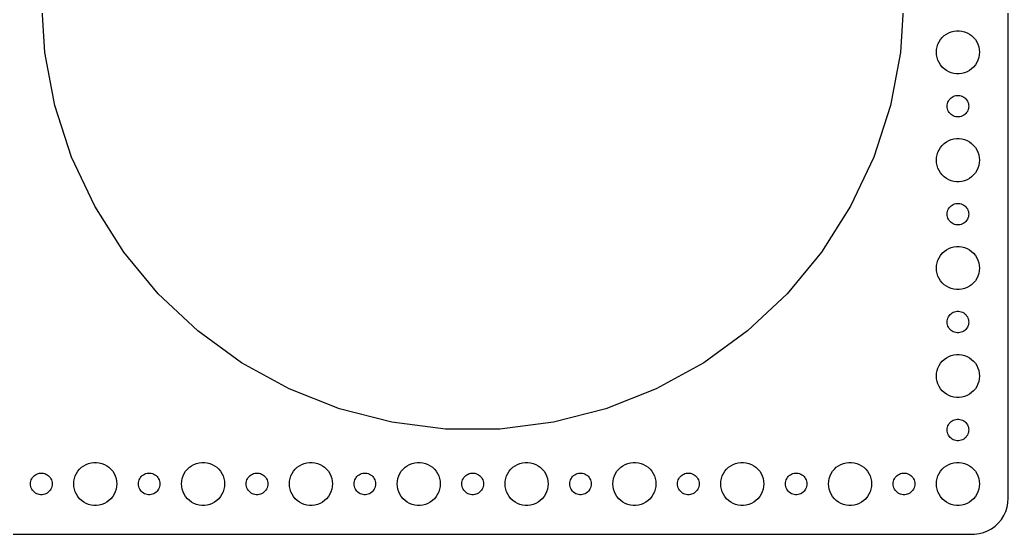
# Model space of a CAD drawing. Header units: metres. Extents: x -262 to 262, y -74 to 74.
# Drawn here: x 124.5 to 262, y -74.5 to -3 of the extents above; entities that cross this region are included whole.
import ezdxf

# ---------------------------------------------------------------- set-up
doc = ezdxf.new("R2010")
doc.units = ezdxf.units.M

msp = doc.modelspace()

# ---------------------------------------------------------------- linework, layer by layer
for p, q in [((262, -69.5), (262, 69.5)), ((127.973, -7.51999), (127.5, 0)), ((247.5, 0), (247.027, -7.51999)), ((252.573, -5.73663), (252.813, -5.44635)), ((252.813, -5.44635), (253.088, -5.18845)), ((253.088, -5.18845), (253.393, -4.96701)), ((253.393, -4.96701), (253.723, -4.78551)), ((253.723, -4.78551), (254.073, -4.64682)), ((254.073, -4.64682), (254.438, -4.55313)), ((254.438, -4.55313), (254.812, -4.50591)), ((254.812, -4.50591), (255.188, -4.50591)), ((255.188, -4.50591), (255.562, -4.55313)), ((255.562, -4.55313), (255.927, -4.64682)), ((255.927, -4.64682), (256.277, -4.78551)), ((256.277, -4.78551), (256.607, -4.96701)), ((256.607, -4.96701), (256.912, -5.18845)), ((256.912, -5.18845), (257.187, -5.44635)), ((257.187, -5.44635), (257.427, -5.73663)), ((252.024, -7.12399), (252.094, -6.75392)), ((252.094, -6.75392), (252.211, -6.39561)), ((252.211, -6.39561), (252.371, -6.05473)), ((252.371, -6.05473), (252.573, -5.73663)), ((257.427, -5.73663), (257.629, -6.05473)), ((257.629, -6.05473), (257.789, -6.39561)), ((257.789, -6.39561), (257.906, -6.75392)), ((257.906, -6.75392), (257.976, -7.12399)), ((129.385, -14.9214), (127.973, -7.51999)), ((247.027, -7.51999), (245.615, -14.9214)), ((252, -7.5), (252.024, -7.12399)), ((252.024, -7.87599), (252, -7.5)), ((252.094, -8.24606), (252.024, -7.87599)), ((252.211, -8.60437), (252.094, -8.24606)), ((257.906, -8.24606), (257.789, -8.60437)), ((257.976, -7.87599), (257.906, -8.24606)), ((257.976, -7.12399), (258, -7.5)), ((258, -7.5), (257.976, -7.87599)), ((252.371, -8.94525), (252.211, -8.60437)), ((252.573, -9.26335), (252.371, -8.94525)), ((252.813, -9.55363), (252.573, -9.26335)), ((253.088, -9.81154), (252.813, -9.55363)), ((257.187, -9.55363), (256.912, -9.81154)), ((257.427, -9.26335), (257.187, -9.55363)), ((257.629, -8.94525), (257.427, -9.26335)), ((257.789, -8.60437), (257.629, -8.94525)), ((253.393, -10.033), (253.088, -9.81154)), ((253.723, -10.2145), (253.393, -10.033)), ((254.073, -10.3532), (253.723, -10.2145)), ((254.438, -10.4469), (254.073, -10.3532)), ((254.812, -10.4941), (254.438, -10.4469)), ((255.188, -10.4941), (254.812, -10.4941)), ((255.562, -10.4469), (255.188, -10.4941)), ((255.927, -10.3532), (255.562, -10.4469)), ((256.277, -10.2145), (255.927, -10.3532)), ((256.607, -10.033), (256.277, -10.2145)), ((256.912, -9.81154), (256.607, -10.033)), ((254.044, -13.8442), (254.196, -13.7335)), ((254.196, -13.7335), (254.361, -13.6427)), ((254.361, -13.6427), (254.536, -13.5734)), ((254.536, -13.5734), (254.719, -13.5266)), ((254.719, -13.5266), (254.906, -13.5029)), ((254.906, -13.5029), (255.094, -13.5029)), ((255.094, -13.5029), (255.281, -13.5266)), ((255.281, -13.5266), (255.464, -13.5734)), ((255.464, -13.5734), (255.639, -13.6427)), ((255.639, -13.6427), (255.804, -13.7335)), ((255.804, -13.7335), (255.956, -13.8442)), ((131.713, -22.0875), (129.385, -14.9214)), ((245.615, -14.9214), (243.287, -22.0875)), ((253.5, -15), (253.512, -14.812)), ((253.512, -15.188), (253.5, -15)), ((253.512, -14.812), (253.547, -14.627)), ((253.547, -14.627), (253.605, -14.4478)), ((253.605, -14.4478), (253.686, -14.2774)), ((253.686, -14.2774), (253.786, -14.1183)), ((253.786, -14.1183), (253.907, -13.9732)), ((253.907, -13.9732), (254.044, -13.8442)), ((255.956, -13.8442), (256.093, -13.9732)), ((256.093, -13.9732), (256.214, -14.1183)), ((256.214, -14.1183), (256.314, -14.2774)), ((256.314, -14.2774), (256.395, -14.4478)), ((256.395, -14.4478), (256.453, -14.627)), ((256.453, -14.627), (256.488, -14.812)), ((256.488, -14.812), (256.5, -15)), ((256.5, -15), (256.488, -15.188)), ((253.547, -15.373), (253.512, -15.188)), ((253.605, -15.5522), (253.547, -15.373)), ((253.686, -15.7226), (253.605, -15.5522)), ((253.786, -15.8817), (253.686, -15.7226)), ((253.907, -16.0268), (253.786, -15.8817)), ((254.044, -16.1558), (253.907, -16.0268)), ((254.196, -16.2665), (254.044, -16.1558)), ((254.361, -16.3572), (254.196, -16.2665)), ((254.536, -16.4266), (254.361, -16.3572)), ((254.719, -16.4734), (254.536, -16.4266)), ((254.906, -16.497), (254.719, -16.4734)), ((255.094, -16.497), (254.906, -16.497)), ((255.281, -16.4734), (255.094, -16.497)), ((255.464, -16.4266), (255.281, -16.4734)), ((255.639, -16.3572), (255.464, -16.4266)), ((255.804, -16.2665), (255.639, -16.3572)), ((255.956, -16.1558), (255.804, -16.2665)), ((256.093, -16.0268), (255.956, -16.1558)), ((256.214, -15.8817), (256.093, -16.0268)), ((256.314, -15.7226), (256.214, -15.8817)), ((256.395, -15.5522), (256.314, -15.7226)), ((256.453, -15.373), (256.395, -15.5522)), ((256.488, -15.188), (256.453, -15.373)), ((252.573, -20.7366), (252.813, -20.4464)), ((252.813, -20.4464), (253.088, -20.1884)), ((253.088, -20.1884), (253.393, -19.967)), ((253.393, -19.967), (253.723, -19.7855)), ((253.723, -19.7855), (254.073, -19.6468)), ((254.073, -19.6468), (254.438, -19.5531)), ((254.438, -19.5531), (254.812, -19.5059)), ((254.812, -19.5059), (255.188, -19.5059)), ((255.188, -19.5059), (255.562, -19.5531)), ((255.562, -19.5531), (255.927, -19.6468)), ((255.927, -19.6468), (256.277, -19.7855)), ((256.277, -19.7855), (256.607, -19.967)), ((256.607, -19.967), (256.912, -20.1884)), ((256.912, -20.1884), (257.187, -20.4464)), ((257.187, -20.4464), (257.427, -20.7366)), ((252.024, -22.124), (252.094, -21.7539)), ((252.094, -21.7539), (252.211, -21.3956)), ((252.211, -21.3956), (252.371, -21.0547)), ((252.371, -21.0547), (252.573, -20.7366)), ((257.427, -20.7366), (257.629, -21.0547)), ((257.629, -21.0547), (257.789, -21.3956)), ((257.789, -21.3956), (257.906, -21.7539)), ((257.906, -21.7539), (257.976, -22.124)), ((134.922, -28.9052), (131.713, -22.0875)), ((243.287, -22.0875), (240.078, -28.9052)), ((252, -22.5), (252.024, -22.124)), ((252.024, -22.876), (252, -22.5)), ((252.094, -23.2461), (252.024, -22.876)), ((252.211, -23.6044), (252.094, -23.2461)), ((257.906, -23.2461), (257.789, -23.6044)), ((257.976, -22.876), (257.906, -23.2461)), ((257.976, -22.124), (258, -22.5)), ((258, -22.5), (257.976, -22.876)), ((252.371, -23.9453), (252.211, -23.6044)), ((252.573, -24.2634), (252.371, -23.9453)), ((252.813, -24.5536), (252.573, -24.2634)), ((253.088, -24.8115), (252.813, -24.5536)), ((257.187, -24.5536), (256.912, -24.8115)), ((257.427, -24.2634), (257.187, -24.5536)), ((257.629, -23.9453), (257.427, -24.2634)), ((257.789, -23.6044), (257.629, -23.9453)), ((253.393, -25.033), (253.088, -24.8115)), ((253.723, -25.2145), (253.393, -25.033)), ((254.073, -25.3532), (253.723, -25.2145)), ((254.438, -25.4469), (254.073, -25.3532)), ((254.812, -25.4941), (254.438, -25.4469)), ((255.188, -25.4941), (254.812, -25.4941)), ((255.562, -25.4469), (255.188, -25.4941)), ((255.927, -25.3532), (255.562, -25.4469)), ((256.277, -25.2145), (255.927, -25.3532)), ((256.607, -25.033), (256.277, -25.2145)), ((256.912, -24.8115), (256.607, -25.033)), ((253.907, -28.9732), (254.044, -28.8442)), ((254.044, -28.8442), (254.196, -28.7335)), ((254.196, -28.7335), (254.361, -28.6427)), ((254.361, -28.6427), (254.536, -28.5734)), ((254.536, -28.5734), (254.719, -28.5266)), ((254.719, -28.5266), (254.906, -28.503)), ((254.906, -28.503), (255.094, -28.503)), ((255.094, -28.503), (255.281, -28.5266)), ((255.281, -28.5266), (255.464, -28.5734)), ((255.464, -28.5734), (255.639, -28.6427)), ((255.639, -28.6427), (255.804, -28.7335)), ((255.804, -28.7335), (255.956, -28.8442)), ((255.956, -28.8442), (256.093, -28.9732)), ((138.959, -35.2671), (134.922, -28.9052)), ((240.078, -28.9052), (236.041, -35.2671)), ((253.5, -30), (253.512, -29.812)), ((253.512, -30.188), (253.5, -30)), ((253.512, -29.812), (253.547, -29.627)), ((253.547, -30.373), (253.512, -30.188)), ((253.547, -29.627), (253.605, -29.4478)), ((253.605, -29.4478), (253.686, -29.2774)), ((253.686, -29.2774), (253.786, -29.1183)), ((253.786, -29.1183), (253.907, -28.9732)), ((256.093, -28.9732), (256.214, -29.1183)), ((256.214, -29.1183), (256.314, -29.2774)), ((256.314, -29.2774), (256.395, -29.4478)), ((256.395, -29.4478), (256.453, -29.627)), ((256.453, -29.627), (256.488, -29.812)), ((256.488, -30.188), (256.453, -30.373)), ((256.488, -29.812), (256.5, -30)), ((256.5, -30), (256.488, -30.188)), ((253.605, -30.5522), (253.547, -30.373)), ((253.686, -30.7226), (253.605, -30.5522)), ((253.786, -30.8817), (253.686, -30.7226)), ((253.907, -31.0268), (253.786, -30.8817)), ((254.044, -31.1558), (253.907, -31.0268)), ((254.196, -31.2665), (254.044, -31.1558)), ((254.361, -31.3572), (254.196, -31.2665)), ((254.536, -31.4266), (254.361, -31.3572)), ((254.719, -31.4734), (254.536, -31.4266)), ((254.906, -31.497), (254.719, -31.4734)), ((255.094, -31.497), (254.906, -31.497)), ((255.281, -31.4734), (255.094, -31.497)), ((255.464, -31.4266), (255.281, -31.4734)), ((255.639, -31.3572), (255.464, -31.4266)), ((255.804, -31.2665), (255.639, -31.3572)), ((255.956, -31.1558), (255.804, -31.2665)), ((256.093, -31.0268), (255.956, -31.1558)), ((256.214, -30.8817), (256.093, -31.0268)), ((256.314, -30.7226), (256.214, -30.8817)), ((256.395, -30.5522), (256.314, -30.7226)), ((256.453, -30.373), (256.395, -30.5522)), ((143.762, -41.0728), (138.959, -35.2671)), ((236.041, -35.2671), (231.238, -41.0728)), ((252.371, -36.0547), (252.573, -35.7366)), ((252.573, -35.7366), (252.813, -35.4464)), ((252.813, -35.4464), (253.088, -35.1885)), ((253.088, -35.1885), (253.393, -34.967)), ((253.393, -34.967), (253.723, -34.7855)), ((253.723, -34.7855), (254.073, -34.6468)), ((254.073, -34.6468), (254.438, -34.5531)), ((254.438, -34.5531), (254.812, -34.5059)), ((254.812, -34.5059), (255.188, -34.5059)), ((255.188, -34.5059), (255.562, -34.5531)), ((255.562, -34.5531), (255.927, -34.6468)), ((255.927, -34.6468), (256.277, -34.7855)), ((256.277, -34.7855), (256.607, -34.967)), ((256.607, -34.967), (256.912, -35.1885)), ((256.912, -35.1885), (257.187, -35.4464)), ((257.187, -35.4464), (257.427, -35.7366)), ((257.427, -35.7366), (257.629, -36.0547)), ((252, -37.5), (252.024, -37.124)), ((252.024, -37.124), (252.094, -36.7539)), ((252.094, -36.7539), (252.211, -36.3956)), ((252.211, -36.3956), (252.371, -36.0547)), ((257.629, -36.0547), (257.789, -36.3956)), ((257.789, -36.3956), (257.906, -36.7539)), ((257.906, -36.7539), (257.976, -37.124)), ((257.976, -37.124), (258, -37.5)), ((252.024, -37.876), (252, -37.5)), ((252.094, -38.2461), (252.024, -37.876)), ((252.211, -38.6044), (252.094, -38.2461)), ((257.906, -38.2461), (257.789, -38.6044)), ((257.976, -37.876), (257.906, -38.2461)), ((258, -37.5), (257.976, -37.876)), ((252.371, -38.9453), (252.211, -38.6044)), ((252.573, -39.2634), (252.371, -38.9453)), ((252.813, -39.5536), (252.573, -39.2634)), ((253.088, -39.8115), (252.813, -39.5536)), ((253.393, -40.033), (253.088, -39.8115)), ((256.912, -39.8115), (256.607, -40.033)), ((257.187, -39.5536), (256.912, -39.8115)), ((257.427, -39.2634), (257.187, -39.5536)), ((257.629, -38.9453), (257.427, -39.2634)), ((257.789, -38.6044), (257.629, -38.9453)), ((149.255, -46.2308), (143.762, -41.0728)), ((231.238, -41.0728), (225.745, -46.2308)), ((253.723, -40.2145), (253.393, -40.033)), ((254.073, -40.3532), (253.723, -40.2145)), ((254.438, -40.4469), (254.073, -40.3532)), ((254.812, -40.4941), (254.438, -40.4469)), ((255.188, -40.4941), (254.812, -40.4941)), ((255.562, -40.4469), (255.188, -40.4941)), ((255.927, -40.3532), (255.562, -40.4469)), ((256.277, -40.2145), (255.927, -40.3532)), ((256.607, -40.033), (256.277, -40.2145)), ((253.786, -44.1183), (253.907, -43.9732)), ((253.907, -43.9732), (254.044, -43.8442)), ((254.044, -43.8442), (254.196, -43.7335)), ((254.196, -43.7335), (254.361, -43.6428)), ((254.361, -43.6428), (254.536, -43.5734)), ((254.536, -43.5734), (254.719, -43.5266)), ((254.719, -43.5266), (254.906, -43.503)), ((254.906, -43.503), (255.094, -43.503)), ((255.094, -43.503), (255.281, -43.5266)), ((255.281, -43.5266), (255.464, -43.5734)), ((255.464, -43.5734), (255.639, -43.6428)), ((255.639, -43.6428), (255.804, -43.7335)), ((255.804, -43.7335), (255.956, -43.8442)), ((255.956, -43.8442), (256.093, -43.9732)), ((256.093, -43.9732), (256.214, -44.1183)), ((253.5, -45), (253.512, -44.812)), ((253.512, -45.188), (253.5, -45)), ((253.512, -44.812), (253.547, -44.627)), ((253.547, -45.373), (253.512, -45.188)), ((253.547, -44.627), (253.605, -44.4478)), ((253.605, -45.5522), (253.547, -45.373)), ((253.605, -44.4478), (253.686, -44.2774)), ((253.686, -44.2774), (253.786, -44.1183)), ((256.214, -44.1183), (256.314, -44.2774)), ((256.314, -44.2774), (256.395, -44.4478)), ((256.395, -44.4478), (256.453, -44.627)), ((256.453, -45.373), (256.395, -45.5522)), ((256.453, -44.627), (256.488, -44.812)), ((256.488, -45.188), (256.453, -45.373)), ((256.488, -44.812), (256.5, -45)), ((256.5, -45), (256.488, -45.188)), ((155.35, -50.6597), (149.255, -46.2308)), ((225.745, -46.2308), (219.65, -50.6597)), ((253.686, -45.7226), (253.605, -45.5522)), ((253.786, -45.8817), (253.686, -45.7226)), ((253.907, -46.0268), (253.786, -45.8817)), ((254.044, -46.1558), (253.907, -46.0268)), ((254.196, -46.2665), (254.044, -46.1558)), ((254.361, -46.3572), (254.196, -46.2665)), ((254.536, -46.4266), (254.361, -46.3572)), ((254.719, -46.4734), (254.536, -46.4266)), ((254.906, -46.497), (254.719, -46.4734)), ((255.094, -46.497), (254.906, -46.497)), ((255.281, -46.4734), (255.094, -46.497)), ((255.464, -46.4266), (255.281, -46.4734)), ((255.639, -46.3572), (255.464, -46.4266)), ((255.804, -46.2665), (255.639, -46.3572)), ((255.956, -46.1558), (255.804, -46.2665)), ((256.093, -46.0268), (255.956, -46.1558)), ((256.214, -45.8817), (256.093, -46.0268)), ((256.314, -45.7226), (256.214, -45.8817)), ((256.395, -45.5522), (256.314, -45.7226)), ((161.953, -54.2896), (155.35, -50.6597)), ((219.65, -50.6597), (213.047, -54.2896)), ((252.371, -51.0547), (252.573, -50.7366)), ((252.573, -50.7366), (252.813, -50.4464)), ((252.813, -50.4464), (253.088, -50.1885)), ((253.088, -50.1885), (253.393, -49.967)), ((253.393, -49.967), (253.723, -49.7855)), ((253.723, -49.7855), (254.073, -49.6468)), ((254.073, -49.6468), (254.438, -49.5531)), ((254.438, -49.5531), (254.812, -49.5059)), ((254.812, -49.5059), (255.188, -49.5059)), ((255.188, -49.5059), (255.562, -49.5531)), ((255.562, -49.5531), (255.927, -49.6468)), ((255.927, -49.6468), (256.277, -49.7855)), ((256.277, -49.7855), (256.607, -49.967)), ((256.607, -49.967), (256.912, -50.1885)), ((256.912, -50.1885), (257.187, -50.4464)), ((257.187, -50.4464), (257.427, -50.7366)), ((257.427, -50.7366), (257.629, -51.0547)), ((252, -52.5), (252.024, -52.124)), ((252.024, -52.124), (252.094, -51.7539)), ((252.094, -51.7539), (252.211, -51.3956)), ((252.211, -51.3956), (252.371, -51.0547)), ((257.629, -51.0547), (257.789, -51.3956)), ((257.789, -51.3956), (257.906, -51.7539)), ((257.906, -51.7539), (257.976, -52.124)), ((257.976, -52.124), (258, -52.5)), ((252.024, -52.876), (252, -52.5)), ((252.094, -53.2461), (252.024, -52.876)), ((252.211, -53.6044), (252.094, -53.2461)), ((252.371, -53.9453), (252.211, -53.6044)), ((257.789, -53.6044), (257.629, -53.9453)), ((257.906, -53.2461), (257.789, -53.6044)), ((257.976, -52.876), (257.906, -53.2461)), ((258, -52.5), (257.976, -52.876)), ((168.959, -57.0634), (161.953, -54.2896)), ((213.047, -54.2896), (206.041, -57.0634)), ((252.573, -54.2634), (252.371, -53.9453)), ((252.813, -54.5536), (252.573, -54.2634)), ((253.088, -54.8115), (252.813, -54.5536)), ((253.393, -55.033), (253.088, -54.8115)), ((256.912, -54.8115), (256.607, -55.033)), ((257.187, -54.5536), (256.912, -54.8115)), ((257.427, -54.2634), (257.187, -54.5536)), ((257.629, -53.9453), (257.427, -54.2634)), ((253.723, -55.2145), (253.393, -55.033)), ((254.073, -55.3532), (253.723, -55.2145)), ((254.438, -55.4469), (254.073, -55.3532)), ((254.812, -55.4941), (254.438, -55.4469)), ((255.188, -55.4941), (254.812, -55.4941)), ((255.562, -55.4469), (255.188, -55.4941)), ((255.927, -55.3532), (255.562, -55.4469)), ((256.277, -55.2145), (255.927, -55.3532)), ((256.607, -55.033), (256.277, -55.2145)), ((176.257, -58.9372), (168.959, -57.0634)), ((206.041, -57.0634), (198.743, -58.9372)), ((183.733, -59.8816), (176.257, -58.9372)), ((198.743, -58.9372), (191.267, -59.8816)), ((253.686, -59.2774), (253.786, -59.1183)), ((253.786, -59.1183), (253.907, -58.9732)), ((253.907, -58.9732), (254.044, -58.8442)), ((254.044, -58.8442), (254.196, -58.7335)), ((254.196, -58.7335), (254.361, -58.6428)), ((254.361, -58.6428), (254.536, -58.5734)), ((254.536, -58.5734), (254.719, -58.5266)), ((254.719, -58.5266), (254.906, -58.503)), ((254.906, -58.503), (255.094, -58.503)), ((255.094, -58.503), (255.281, -58.5266)), ((255.281, -58.5266), (255.464, -58.5734)), ((255.464, -58.5734), (255.639, -58.6428)), ((255.639, -58.6428), (255.804, -58.7335)), ((255.804, -58.7335), (255.956, -58.8442)), ((255.956, -58.8442), (256.093, -58.9732)), ((256.093, -58.9732), (256.214, -59.1183)), ((256.214, -59.1183), (256.314, -59.2774)), ((191.267, -59.8816), (183.733, -59.8816)), ((253.5, -60), (253.512, -59.812)), ((253.512, -60.188), (253.5, -60)), ((253.512, -59.812), (253.547, -59.627)), ((253.547, -60.373), (253.512, -60.188)), ((253.547, -59.627), (253.605, -59.4478)), ((253.605, -60.5522), (253.547, -60.373)), ((253.605, -59.4478), (253.686, -59.2774)), ((256.314, -59.2774), (256.395, -59.4478)), ((256.395, -59.4478), (256.453, -59.627)), ((256.453, -60.373), (256.395, -60.5522)), ((256.453, -59.627), (256.488, -59.812)), ((256.488, -60.188), (256.453, -60.373)), ((256.488, -59.812), (256.5, -60)), ((256.5, -60), (256.488, -60.188)), ((253.686, -60.7226), (253.605, -60.5522)), ((253.786, -60.8817), (253.686, -60.7226)), ((253.907, -61.0268), (253.786, -60.8817)), ((254.044, -61.1558), (253.907, -61.0268)), ((254.196, -61.2665), (254.044, -61.1558)), ((254.361, -61.3572), (254.196, -61.2665)), ((254.536, -61.4266), (254.361, -61.3572)), ((254.719, -61.4734), (254.536, -61.4266)), ((254.906, -61.497), (254.719, -61.4734)), ((255.094, -61.497), (254.906, -61.497)), ((255.281, -61.4734), (255.094, -61.497)), ((255.464, -61.4266), (255.281, -61.4734)), ((255.639, -61.3572), (255.464, -61.4266)), ((255.804, -61.2665), (255.639, -61.3572)), ((255.956, -61.1558), (255.804, -61.2665)), ((256.093, -61.0268), (255.956, -61.1558)), ((256.214, -60.8817), (256.093, -61.0268)), ((256.314, -60.7226), (256.214, -60.8817)), ((256.395, -60.5522), (256.314, -60.7226)), ((134.073, -64.6468), (134.438, -64.5531)), ((134.438, -64.5531), (134.812, -64.5059)), ((134.812, -64.5059), (135.188, -64.5059)), ((135.188, -64.5059), (135.562, -64.5531)), ((135.562, -64.5531), (135.927, -64.6468)), ((149.073, -64.6468), (149.438, -64.5531)), ((149.438, -64.5531), (149.812, -64.5059)), ((149.812, -64.5059), (150.188, -64.5059)), ((150.188, -64.5059), (150.562, -64.5531)), ((150.562, -64.5531), (150.927, -64.6468)), ((164.073, -64.6468), (164.438, -64.5531)), ((164.438, -64.5531), (164.812, -64.5059)), ((164.812, -64.5059), (165.188, -64.5059)), ((165.188, -64.5059), (165.562, -64.5531)), ((165.562, -64.5531), (165.927, -64.6468)), ((179.073, -64.6468), (179.438, -64.5531)), ((179.438, -64.5531), (179.812, -64.5059)), ((179.812, -64.5059), (180.188, -64.5059)), ((180.188, -64.5059), (180.562, -64.5531)), ((180.562, -64.5531), (180.927, -64.6468)), ((194.073, -64.6468), (194.438, -64.5531)), ((194.438, -64.5531), (194.812, -64.5059)), ((194.812, -64.5059), (195.188, -64.5059)), ((195.188, -64.5059), (195.562, -64.5531)), ((195.562, -64.5531), (195.927, -64.6468)), ((209.073, -64.6468), (209.438, -64.5531)), ((209.438, -64.5531), (209.812, -64.5059)), ((209.812, -64.5059), (210.188, -64.5059)), ((210.188, -64.5059), (210.562, -64.5531)), ((210.562, -64.5531), (210.927, -64.6468)), ((224.073, -64.6468), (224.438, -64.5531)), ((224.438, -64.5531), (224.812, -64.5059)), ((224.812, -64.5059), (225.188, -64.5059)), ((225.188, -64.5059), (225.562, -64.5531)), ((225.562, -64.5531), (225.927, -64.6468)), ((239.073, -64.6468), (239.438, -64.5531)), ((239.438, -64.5531), (239.812, -64.5059)), ((239.812, -64.5059), (240.188, -64.5059)), ((240.188, -64.5059), (240.562, -64.5531)), ((240.562, -64.5531), (240.927, -64.6468)), ((254.073, -64.6468), (254.438, -64.5531)), ((254.438, -64.5531), (254.812, -64.5059)), ((254.812, -64.5059), (255.188, -64.5059)), ((255.188, -64.5059), (255.562, -64.5531)), ((255.562, -64.5531), (255.927, -64.6468)), ((132.371, -66.0547), (132.573, -65.7366)), ((132.573, -65.7366), (132.813, -65.4464)), ((132.813, -65.4464), (133.088, -65.1885)), ((133.088, -65.1885), (133.393, -64.967)), ((133.393, -64.967), (133.723, -64.7855)), ((133.723, -64.7855), (134.073, -64.6468)), ((135.927, -64.6468), (136.277, -64.7855)), ((136.277, -64.7855), (136.607, -64.967)), ((136.607, -64.967), (136.912, -65.1885)), ((136.912, -65.1885), (137.187, -65.4464)), ((137.187, -65.4464), (137.427, -65.7366)), ((137.427, -65.7366), (137.629, -66.0547)), ((147.371, -66.0547), (147.573, -65.7366)), ((147.573, -65.7366), (147.813, -65.4464)), ((147.813, -65.4464), (148.088, -65.1885)), ((148.088, -65.1885), (148.393, -64.967)), ((148.393, -64.967), (148.723, -64.7855)), ((148.723, -64.7855), (149.073, -64.6468)), ((150.927, -64.6468), (151.277, -64.7855)), ((151.277, -64.7855), (151.607, -64.967)), ((151.607, -64.967), (151.912, -65.1885)), ((151.912, -65.1885), (152.187, -65.4464)), ((152.187, -65.4464), (152.427, -65.7366)), ((152.427, -65.7366), (152.629, -66.0547)), ((162.371, -66.0547), (162.573, -65.7366)), ((162.573, -65.7366), (162.813, -65.4464)), ((162.813, -65.4464), (163.088, -65.1885)), ((163.088, -65.1885), (163.393, -64.967)), ((163.393, -64.967), (163.723, -64.7855)), ((163.723, -64.7855), (164.073, -64.6468)), ((165.927, -64.6468), (166.277, -64.7855)), ((166.277, -64.7855), (166.607, -64.967)), ((166.607, -64.967), (166.912, -65.1885)), ((166.912, -65.1885), (167.187, -65.4464)), ((167.187, -65.4464), (167.427, -65.7366)), ((167.427, -65.7366), (167.629, -66.0547)), ((177.371, -66.0547), (177.573, -65.7366)), ((177.573, -65.7366), (177.813, -65.4464)), ((177.813, -65.4464), (178.088, -65.1885)), ((178.088, -65.1885), (178.393, -64.967)), ((178.393, -64.967), (178.723, -64.7855)), ((178.723, -64.7855), (179.073, -64.6468)), ((180.927, -64.6468), (181.277, -64.7855)), ((181.277, -64.7855), (181.607, -64.967)), ((181.607, -64.967), (181.912, -65.1885)), ((181.912, -65.1885), (182.187, -65.4464)), ((182.187, -65.4464), (182.427, -65.7366)), ((182.427, -65.7366), (182.629, -66.0547)), ((192.371, -66.0547), (192.573, -65.7366)), ((192.573, -65.7366), (192.813, -65.4464)), ((192.813, -65.4464), (193.088, -65.1885)), ((193.088, -65.1885), (193.393, -64.967)), ((193.393, -64.967), (193.723, -64.7855)), ((193.723, -64.7855), (194.073, -64.6468)), ((195.927, -64.6468), (196.277, -64.7855)), ((196.277, -64.7855), (196.607, -64.967)), ((196.607, -64.967), (196.912, -65.1885)), ((196.912, -65.1885), (197.187, -65.4464)), ((197.187, -65.4464), (197.427, -65.7366)), ((197.427, -65.7366), (197.629, -66.0547)), ((207.371, -66.0547), (207.573, -65.7366)), ((207.573, -65.7366), (207.813, -65.4464)), ((207.813, -65.4464), (208.088, -65.1885)), ((208.088, -65.1885), (208.393, -64.967)), ((208.393, -64.967), (208.723, -64.7855)), ((208.723, -64.7855), (209.073, -64.6468)), ((210.927, -64.6468), (211.277, -64.7855)), ((211.277, -64.7855), (211.607, -64.967)), ((211.607, -64.967), (211.912, -65.1885)), ((211.912, -65.1885), (212.187, -65.4464)), ((212.187, -65.4464), (212.427, -65.7366)), ((212.427, -65.7366), (212.629, -66.0547)), ((222.371, -66.0547), (222.573, -65.7366)), ((222.573, -65.7366), (222.813, -65.4464)), ((222.813, -65.4464), (223.088, -65.1885)), ((223.088, -65.1885), (223.393, -64.967)), ((223.393, -64.967), (223.723, -64.7855)), ((223.723, -64.7855), (224.073, -64.6468)), ((225.927, -64.6468), (226.277, -64.7855)), ((226.277, -64.7855), (226.607, -64.967)), ((226.607, -64.967), (226.912, -65.1885)), ((226.912, -65.1885), (227.187, -65.4464)), ((227.187, -65.4464), (227.427, -65.7366)), ((227.427, -65.7366), (227.629, -66.0547)), ((237.371, -66.0547), (237.573, -65.7366)), ((237.573, -65.7366), (237.813, -65.4464)), ((237.813, -65.4464), (238.088, -65.1885)), ((238.088, -65.1885), (238.393, -64.967)), ((238.393, -64.967), (238.723, -64.7855)), ((238.723, -64.7855), (239.073, -64.6468)), ((240.927, -64.6468), (241.277, -64.7855)), ((241.277, -64.7855), (241.607, -64.967)), ((241.607, -64.967), (241.912, -65.1885)), ((241.912, -65.1885), (242.187, -65.4464)), ((242.187, -65.4464), (242.427, -65.7366)), ((242.427, -65.7366), (242.629, -66.0547)), ((252.371, -66.0547), (252.573, -65.7366)), ((252.573, -65.7366), (252.813, -65.4464)), ((252.813, -65.4464), (253.088, -65.1885)), ((253.088, -65.1885), (253.393, -64.967)), ((253.393, -64.967), (253.723, -64.7855)), ((253.723, -64.7855), (254.073, -64.6468)), ((255.927, -64.6468), (256.277, -64.7855)), ((256.277, -64.7855), (256.607, -64.967)), ((256.607, -64.967), (256.912, -65.1885)), ((256.912, -65.1885), (257.187, -65.4464)), ((257.187, -65.4464), (257.427, -65.7366)), ((257.427, -65.7366), (257.629, -66.0547)), ((126, -67.5), (126.012, -67.312)), ((126.012, -67.312), (126.047, -67.127)), ((126.047, -67.127), (126.105, -66.9478)), ((126.105, -66.9478), (126.186, -66.7774)), ((126.186, -66.7774), (126.286, -66.6183)), ((126.286, -66.6183), (126.407, -66.4732)), ((126.407, -66.4732), (126.544, -66.3442)), ((126.544, -66.3442), (126.696, -66.2335)), ((126.696, -66.2335), (126.861, -66.1428)), ((126.861, -66.1428), (127.036, -66.0734)), ((127.036, -66.0734), (127.219, -66.0266)), ((127.219, -66.0266), (127.406, -66.003)), ((127.406, -66.003), (127.594, -66.003)), ((127.594, -66.003), (127.781, -66.0266)), ((127.781, -66.0266), (127.964, -66.0734)), ((127.964, -66.0734), (128.139, -66.1428)), ((128.139, -66.1428), (128.304, -66.2335)), ((128.304, -66.2335), (128.456, -66.3442)), ((128.456, -66.3442), (128.593, -66.4732)), ((128.593, -66.4732), (128.714, -66.6183)), ((128.714, -66.6183), (128.814, -66.7774)), ((128.814, -66.7774), (128.895, -66.9478)), ((128.895, -66.9478), (128.953, -67.127)), ((128.953, -67.127), (128.988, -67.312)), ((128.988, -67.312), (129, -67.5)), ((132, -67.5), (132.024, -67.124)), ((132.024, -67.124), (132.094, -66.7539)), ((132.094, -66.7539), (132.211, -66.3956)), ((132.211, -66.3956), (132.371, -66.0547)), ((137.629, -66.0547), (137.789, -66.3956)), ((137.789, -66.3956), (137.906, -66.7539)), ((137.906, -66.7539), (137.976, -67.124)), ((137.976, -67.124), (138, -67.5)), ((141, -67.5), (141.012, -67.312)), ((141.012, -67.312), (141.047, -67.127)), ((141.047, -67.127), (141.105, -66.9478)), ((141.105, -66.9478), (141.186, -66.7774)), ((141.186, -66.7774), (141.286, -66.6183)), ((141.286, -66.6183), (141.407, -66.4732)), ((141.407, -66.4732), (141.544, -66.3442)), ((141.544, -66.3442), (141.696, -66.2335)), ((141.696, -66.2335), (141.861, -66.1428)), ((141.861, -66.1428), (142.036, -66.0734)), ((142.036, -66.0734), (142.219, -66.0266)), ((142.219, -66.0266), (142.406, -66.003)), ((142.406, -66.003), (142.594, -66.003)), ((142.594, -66.003), (142.781, -66.0266)), ((142.781, -66.0266), (142.964, -66.0734)), ((142.964, -66.0734), (143.139, -66.1428)), ((143.139, -66.1428), (143.304, -66.2335)), ((143.304, -66.2335), (143.456, -66.3442)), ((143.456, -66.3442), (143.593, -66.4732)), ((143.593, -66.4732), (143.714, -66.6183)), ((143.714, -66.6183), (143.814, -66.7774)), ((143.814, -66.7774), (143.895, -66.9478)), ((143.895, -66.9478), (143.953, -67.127)), ((143.953, -67.127), (143.988, -67.312)), ((143.988, -67.312), (144, -67.5)), ((147, -67.5), (147.024, -67.124)), ((147.024, -67.124), (147.094, -66.7539)), ((147.094, -66.7539), (147.211, -66.3956)), ((147.211, -66.3956), (147.371, -66.0547)), ((152.629, -66.0547), (152.789, -66.3956)), ((152.789, -66.3956), (152.906, -66.7539)), ((152.906, -66.7539), (152.976, -67.124)), ((152.976, -67.124), (153, -67.5)), ((156, -67.5), (156.012, -67.312)), ((156.012, -67.312), (156.047, -67.127)), ((156.047, -67.127), (156.105, -66.9478)), ((156.105, -66.9478), (156.186, -66.7774)), ((156.186, -66.7774), (156.286, -66.6183)), ((156.286, -66.6183), (156.407, -66.4732)), ((156.407, -66.4732), (156.544, -66.3442)), ((156.544, -66.3442), (156.696, -66.2335)), ((156.696, -66.2335), (156.861, -66.1428)), ((156.861, -66.1428), (157.036, -66.0734)), ((157.036, -66.0734), (157.219, -66.0266)), ((157.219, -66.0266), (157.406, -66.003)), ((157.406, -66.003), (157.594, -66.003)), ((157.594, -66.003), (157.781, -66.0266)), ((157.781, -66.0266), (157.964, -66.0734)), ((157.964, -66.0734), (158.139, -66.1428)), ((158.139, -66.1428), (158.304, -66.2335)), ((158.304, -66.2335), (158.456, -66.3442)), ((158.456, -66.3442), (158.593, -66.4732)), ((158.593, -66.4732), (158.714, -66.6183)), ((158.714, -66.6183), (158.814, -66.7774)), ((158.814, -66.7774), (158.895, -66.9478)), ((158.895, -66.9478), (158.953, -67.127)), ((158.953, -67.127), (158.988, -67.312)), ((158.988, -67.312), (159, -67.5)), ((162, -67.5), (162.024, -67.124)), ((162.024, -67.124), (162.094, -66.7539)), ((162.094, -66.7539), (162.211, -66.3956)), ((162.211, -66.3956), (162.371, -66.0547)), ((167.629, -66.0547), (167.789, -66.3956)), ((167.789, -66.3956), (167.906, -66.7539)), ((167.906, -66.7539), (167.976, -67.124)), ((167.976, -67.124), (168, -67.5)), ((171, -67.5), (171.012, -67.312)), ((171.012, -67.312), (171.047, -67.127)), ((171.047, -67.127), (171.105, -66.9478)), ((171.105, -66.9478), (171.186, -66.7774)), ((171.186, -66.7774), (171.286, -66.6183)), ((171.286, -66.6183), (171.407, -66.4732)), ((171.407, -66.4732), (171.544, -66.3442)), ((171.544, -66.3442), (171.696, -66.2335)), ((171.696, -66.2335), (171.861, -66.1428)), ((171.861, -66.1428), (172.036, -66.0734)), ((172.036, -66.0734), (172.219, -66.0266)), ((172.219, -66.0266), (172.406, -66.003)), ((172.406, -66.003), (172.594, -66.003)), ((172.594, -66.003), (172.781, -66.0266)), ((172.781, -66.0266), (172.964, -66.0734)), ((172.964, -66.0734), (173.139, -66.1428)), ((173.139, -66.1428), (173.304, -66.2335)), ((173.304, -66.2335), (173.456, -66.3442)), ((173.456, -66.3442), (173.593, -66.4732)), ((173.593, -66.4732), (173.714, -66.6183)), ((173.714, -66.6183), (173.814, -66.7774)), ((173.814, -66.7774), (173.895, -66.9478)), ((173.895, -66.9478), (173.953, -67.127)), ((173.953, -67.127), (173.988, -67.312)), ((173.988, -67.312), (174, -67.5)), ((177, -67.5), (177.024, -67.124)), ((177.024, -67.124), (177.094, -66.7539)), ((177.094, -66.7539), (177.211, -66.3956)), ((177.211, -66.3956), (177.371, -66.0547)), ((182.629, -66.0547), (182.789, -66.3956)), ((182.789, -66.3956), (182.906, -66.7539)), ((182.906, -66.7539), (182.976, -67.124)), ((182.976, -67.124), (183, -67.5)), ((186, -67.5), (186.012, -67.312)), ((186.012, -67.312), (186.047, -67.127)), ((186.047, -67.127), (186.105, -66.9478)), ((186.105, -66.9478), (186.186, -66.7774)), ((186.186, -66.7774), (186.286, -66.6183)), ((186.286, -66.6183), (186.407, -66.4732)), ((186.407, -66.4732), (186.544, -66.3442)), ((186.544, -66.3442), (186.696, -66.2335)), ((186.696, -66.2335), (186.861, -66.1428)), ((186.861, -66.1428), (187.036, -66.0734)), ((187.036, -66.0734), (187.219, -66.0266)), ((187.219, -66.0266), (187.406, -66.003)), ((187.406, -66.003), (187.594, -66.003)), ((187.594, -66.003), (187.781, -66.0266)), ((187.781, -66.0266), (187.964, -66.0734)), ((187.964, -66.0734), (188.139, -66.1428)), ((188.139, -66.1428), (188.304, -66.2335)), ((188.304, -66.2335), (188.456, -66.3442)), ((188.456, -66.3442), (188.593, -66.4732)), ((188.593, -66.4732), (188.714, -66.6183)), ((188.714, -66.6183), (188.814, -66.7774)), ((188.814, -66.7774), (188.895, -66.9478)), ((188.895, -66.9478), (188.953, -67.127)), ((188.953, -67.127), (188.988, -67.312)), ((188.988, -67.312), (189, -67.5)), ((192, -67.5), (192.024, -67.124)), ((192.024, -67.124), (192.094, -66.7539)), ((192.094, -66.7539), (192.211, -66.3956)), ((192.211, -66.3956), (192.371, -66.0547)), ((197.629, -66.0547), (197.789, -66.3956)), ((197.789, -66.3956), (197.906, -66.7539)), ((197.906, -66.7539), (197.976, -67.124)), ((197.976, -67.124), (198, -67.5)), ((201, -67.5), (201.012, -67.312)), ((201.012, -67.312), (201.047, -67.127)), ((201.047, -67.127), (201.105, -66.9478)), ((201.105, -66.9478), (201.186, -66.7774)), ((201.186, -66.7774), (201.286, -66.6183)), ((201.286, -66.6183), (201.407, -66.4732)), ((201.407, -66.4732), (201.544, -66.3442)), ((201.544, -66.3442), (201.696, -66.2335)), ((201.696, -66.2335), (201.861, -66.1428)), ((201.861, -66.1428), (202.036, -66.0734)), ((202.036, -66.0734), (202.219, -66.0266)), ((202.219, -66.0266), (202.406, -66.003)), ((202.406, -66.003), (202.594, -66.003)), ((202.594, -66.003), (202.781, -66.0266)), ((202.781, -66.0266), (202.964, -66.0734)), ((202.964, -66.0734), (203.139, -66.1428)), ((203.139, -66.1428), (203.304, -66.2335)), ((203.304, -66.2335), (203.456, -66.3442)), ((203.456, -66.3442), (203.593, -66.4732)), ((203.593, -66.4732), (203.714, -66.6183)), ((203.714, -66.6183), (203.814, -66.7774)), ((203.814, -66.7774), (203.895, -66.9478)), ((203.895, -66.9478), (203.953, -67.127)), ((203.953, -67.127), (203.988, -67.312)), ((203.988, -67.312), (204, -67.5)), ((207, -67.5), (207.024, -67.124)), ((207.024, -67.124), (207.094, -66.7539)), ((207.094, -66.7539), (207.211, -66.3956)), ((207.211, -66.3956), (207.371, -66.0547)), ((212.629, -66.0547), (212.789, -66.3956)), ((212.789, -66.3956), (212.906, -66.7539)), ((212.906, -66.7539), (212.976, -67.124)), ((212.976, -67.124), (213, -67.5)), ((216, -67.5), (216.012, -67.312)), ((216.012, -67.312), (216.047, -67.127)), ((216.047, -67.127), (216.105, -66.9478)), ((216.105, -66.9478), (216.186, -66.7774)), ((216.186, -66.7774), (216.286, -66.6183)), ((216.286, -66.6183), (216.407, -66.4732)), ((216.407, -66.4732), (216.544, -66.3442)), ((216.544, -66.3442), (216.696, -66.2335)), ((216.696, -66.2335), (216.861, -66.1428)), ((216.861, -66.1428), (217.036, -66.0734)), ((217.036, -66.0734), (217.219, -66.0266)), ((217.219, -66.0266), (217.406, -66.003)), ((217.406, -66.003), (217.594, -66.003)), ((217.594, -66.003), (217.781, -66.0266)), ((217.781, -66.0266), (217.964, -66.0734)), ((217.964, -66.0734), (218.139, -66.1428)), ((218.139, -66.1428), (218.304, -66.2335)), ((218.304, -66.2335), (218.456, -66.3442)), ((218.456, -66.3442), (218.593, -66.4732)), ((218.593, -66.4732), (218.714, -66.6183)), ((218.714, -66.6183), (218.814, -66.7774)), ((218.814, -66.7774), (218.895, -66.9478)), ((218.895, -66.9478), (218.953, -67.127)), ((218.953, -67.127), (218.988, -67.312)), ((218.988, -67.312), (219, -67.5)), ((222, -67.5), (222.024, -67.124)), ((222.024, -67.124), (222.094, -66.7539)), ((222.094, -66.7539), (222.211, -66.3956)), ((222.211, -66.3956), (222.371, -66.0547)), ((227.629, -66.0547), (227.789, -66.3956)), ((227.789, -66.3956), (227.906, -66.7539)), ((227.906, -66.7539), (227.976, -67.124)), ((227.976, -67.124), (228, -67.5)), ((231, -67.5), (231.012, -67.312)), ((231.012, -67.312), (231.047, -67.127)), ((231.047, -67.127), (231.105, -66.9478)), ((231.105, -66.9478), (231.186, -66.7774)), ((231.186, -66.7774), (231.286, -66.6183)), ((231.286, -66.6183), (231.407, -66.4732)), ((231.407, -66.4732), (231.544, -66.3442)), ((231.544, -66.3442), (231.696, -66.2335)), ((231.696, -66.2335), (231.861, -66.1428)), ((231.861, -66.1428), (232.036, -66.0734)), ((232.036, -66.0734), (232.219, -66.0266)), ((232.219, -66.0266), (232.406, -66.003)), ((232.406, -66.003), (232.594, -66.003)), ((232.594, -66.003), (232.781, -66.0266)), ((232.781, -66.0266), (232.964, -66.0734)), ((232.964, -66.0734), (233.139, -66.1428)), ((233.139, -66.1428), (233.304, -66.2335)), ((233.304, -66.2335), (233.456, -66.3442)), ((233.456, -66.3442), (233.593, -66.4732)), ((233.593, -66.4732), (233.714, -66.6183)), ((233.714, -66.6183), (233.814, -66.7774)), ((233.814, -66.7774), (233.895, -66.9478)), ((233.895, -66.9478), (233.953, -67.127)), ((233.953, -67.127), (233.988, -67.312)), ((233.988, -67.312), (234, -67.5)), ((237, -67.5), (237.024, -67.124)), ((237.024, -67.124), (237.094, -66.7539)), ((237.094, -66.7539), (237.211, -66.3956)), ((237.211, -66.3956), (237.371, -66.0547)), ((242.629, -66.0547), (242.789, -66.3956)), ((242.789, -66.3956), (242.906, -66.7539)), ((242.906, -66.7539), (242.976, -67.124)), ((242.976, -67.124), (243, -67.5)), ((246, -67.5), (246.012, -67.312)), ((246.012, -67.312), (246.047, -67.127)), ((246.047, -67.127), (246.105, -66.9478)), ((246.105, -66.9478), (246.186, -66.7774)), ((246.186, -66.7774), (246.286, -66.6183)), ((246.286, -66.6183), (246.407, -66.4732)), ((246.407, -66.4732), (246.544, -66.3442)), ((246.544, -66.3442), (246.696, -66.2335)), ((246.696, -66.2335), (246.861, -66.1428)), ((246.861, -66.1428), (247.036, -66.0734)), ((247.036, -66.0734), (247.219, -66.0266)), ((247.219, -66.0266), (247.406, -66.003)), ((247.406, -66.003), (247.594, -66.003)), ((247.594, -66.003), (247.781, -66.0266)), ((247.781, -66.0266), (247.964, -66.0734)), ((247.964, -66.0734), (248.139, -66.1428)), ((248.139, -66.1428), (248.304, -66.2335)), ((248.304, -66.2335), (248.456, -66.3442)), ((248.456, -66.3442), (248.593, -66.4732)), ((248.593, -66.4732), (248.714, -66.6183)), ((248.714, -66.6183), (248.814, -66.7774)), ((248.814, -66.7774), (248.895, -66.9478)), ((248.895, -66.9478), (248.953, -67.127)), ((248.953, -67.127), (248.988, -67.312)), ((248.988, -67.312), (249, -67.5)), ((252, -67.5), (252.024, -67.124)), ((252.024, -67.124), (252.094, -66.7539)), ((252.094, -66.7539), (252.211, -66.3956)), ((252.211, -66.3956), (252.371, -66.0547)), ((257.629, -66.0547), (257.789, -66.3956)), ((257.789, -66.3956), (257.906, -66.7539)), ((257.906, -66.7539), (257.976, -67.124)), ((257.976, -67.124), (258, -67.5)), ((126.012, -67.688), (126, -67.5)), ((126.047, -67.873), (126.012, -67.688)), ((126.105, -68.0522), (126.047, -67.873)), ((126.186, -68.2226), (126.105, -68.0522)), ((126.286, -68.3817), (126.186, -68.2226)), ((126.407, -68.5268), (126.286, -68.3817)), ((126.544, -68.6558), (126.407, -68.5268)), ((126.696, -68.7665), (126.544, -68.6558)), ((128.456, -68.6558), (128.304, -68.7665)), ((128.593, -68.5268), (128.456, -68.6558)), ((128.714, -68.3817), (128.593, -68.5268)), ((128.814, -68.2226), (128.714, -68.3817)), ((128.895, -68.0522), (128.814, -68.2226)), ((128.953, -67.873), (128.895, -68.0522)), ((128.988, -67.688), (128.953, -67.873)), ((129, -67.5), (128.988, -67.688)), ((132.024, -67.876), (132, -67.5)), ((132.094, -68.2461), (132.024, -67.876)), ((132.211, -68.6044), (132.094, -68.2461)), ((132.371, -68.9453), (132.211, -68.6044)), ((137.789, -68.6044), (137.629, -68.9453)), ((137.906, -68.2461), (137.789, -68.6044)), ((137.976, -67.876), (137.906, -68.2461)), ((138, -67.5), (137.976, -67.876)), ((141.012, -67.688), (141, -67.5)), ((141.047, -67.873), (141.012, -67.688)), ((141.105, -68.0522), (141.047, -67.873)), ((141.186, -68.2226), (141.105, -68.0522)), ((141.286, -68.3817), (141.186, -68.2226)), ((141.407, -68.5268), (141.286, -68.3817)), ((141.544, -68.6558), (141.407, -68.5268)), ((141.696, -68.7665), (141.544, -68.6558)), ((143.456, -68.6558), (143.304, -68.7665)), ((143.593, -68.5268), (143.456, -68.6558)), ((143.714, -68.3817), (143.593, -68.5268)), ((143.814, -68.2226), (143.714, -68.3817)), ((143.895, -68.0522), (143.814, -68.2226)), ((143.953, -67.873), (143.895, -68.0522)), ((143.988, -67.688), (143.953, -67.873)), ((144, -67.5), (143.988, -67.688)), ((147.024, -67.876), (147, -67.5)), ((147.094, -68.2461), (147.024, -67.876)), ((147.211, -68.6044), (147.094, -68.2461)), ((147.371, -68.9453), (147.211, -68.6044)), ((152.789, -68.6044), (152.629, -68.9453)), ((152.906, -68.2461), (152.789, -68.6044)), ((152.976, -67.876), (152.906, -68.2461)), ((153, -67.5), (152.976, -67.876)), ((156.012, -67.688), (156, -67.5)), ((156.047, -67.873), (156.012, -67.688)), ((156.105, -68.0522), (156.047, -67.873)), ((156.186, -68.2226), (156.105, -68.0522)), ((156.286, -68.3817), (156.186, -68.2226)), ((156.407, -68.5268), (156.286, -68.3817)), ((156.544, -68.6558), (156.407, -68.5268)), ((156.696, -68.7665), (156.544, -68.6558)), ((158.456, -68.6558), (158.304, -68.7665)), ((158.593, -68.5268), (158.456, -68.6558)), ((158.714, -68.3817), (158.593, -68.5268)), ((158.814, -68.2226), (158.714, -68.3817)), ((158.895, -68.0522), (158.814, -68.2226)), ((158.953, -67.873), (158.895, -68.0522)), ((158.988, -67.688), (158.953, -67.873)), ((159, -67.5), (158.988, -67.688)), ((162.024, -67.876), (162, -67.5)), ((162.094, -68.2461), (162.024, -67.876)), ((162.211, -68.6044), (162.094, -68.2461)), ((162.371, -68.9453), (162.211, -68.6044)), ((167.789, -68.6044), (167.629, -68.9453)), ((167.906, -68.2461), (167.789, -68.6044)), ((167.976, -67.876), (167.906, -68.2461)), ((168, -67.5), (167.976, -67.876)), ((171.012, -67.688), (171, -67.5)), ((171.047, -67.873), (171.012, -67.688)), ((171.105, -68.0522), (171.047, -67.873)), ((171.186, -68.2226), (171.105, -68.0522)), ((171.286, -68.3817), (171.186, -68.2226)), ((171.407, -68.5268), (171.286, -68.3817)), ((171.544, -68.6558), (171.407, -68.5268)), ((171.696, -68.7665), (171.544, -68.6558)), ((173.456, -68.6558), (173.304, -68.7665)), ((173.593, -68.5268), (173.456, -68.6558)), ((173.714, -68.3817), (173.593, -68.5268)), ((173.814, -68.2226), (173.714, -68.3817)), ((173.895, -68.0522), (173.814, -68.2226)), ((173.953, -67.873), (173.895, -68.0522)), ((173.988, -67.688), (173.953, -67.873)), ((174, -67.5), (173.988, -67.688)), ((177.024, -67.876), (177, -67.5)), ((177.094, -68.2461), (177.024, -67.876)), ((177.211, -68.6044), (177.094, -68.2461)), ((177.371, -68.9453), (177.211, -68.6044)), ((182.789, -68.6044), (182.629, -68.9453)), ((182.906, -68.2461), (182.789, -68.6044)), ((182.976, -67.876), (182.906, -68.2461)), ((183, -67.5), (182.976, -67.876)), ((186.012, -67.688), (186, -67.5)), ((186.047, -67.873), (186.012, -67.688)), ((186.105, -68.0522), (186.047, -67.873)), ((186.186, -68.2226), (186.105, -68.0522)), ((186.286, -68.3817), (186.186, -68.2226)), ((186.407, -68.5268), (186.286, -68.3817)), ((186.544, -68.6558), (186.407, -68.5268)), ((186.696, -68.7665), (186.544, -68.6558)), ((188.456, -68.6558), (188.304, -68.7665)), ((188.593, -68.5268), (188.456, -68.6558)), ((188.714, -68.3817), (188.593, -68.5268)), ((188.814, -68.2226), (188.714, -68.3817)), ((188.895, -68.0522), (188.814, -68.2226)), ((188.953, -67.873), (188.895, -68.0522)), ((188.988, -67.688), (188.953, -67.873)), ((189, -67.5), (188.988, -67.688)), ((192.024, -67.876), (192, -67.5)), ((192.094, -68.2461), (192.024, -67.876)), ((192.211, -68.6044), (192.094, -68.2461)), ((192.371, -68.9453), (192.211, -68.6044)), ((197.789, -68.6044), (197.629, -68.9453)), ((197.906, -68.2461), (197.789, -68.6044)), ((197.976, -67.876), (197.906, -68.2461)), ((198, -67.5), (197.976, -67.876)), ((201.012, -67.688), (201, -67.5)), ((201.047, -67.873), (201.012, -67.688)), ((201.105, -68.0522), (201.047, -67.873)), ((201.186, -68.2226), (201.105, -68.0522)), ((201.286, -68.3817), (201.186, -68.2226)), ((201.407, -68.5268), (201.286, -68.3817)), ((201.544, -68.6558), (201.407, -68.5268)), ((201.696, -68.7665), (201.544, -68.6558)), ((203.456, -68.6558), (203.304, -68.7665)), ((203.593, -68.5268), (203.456, -68.6558)), ((203.714, -68.3817), (203.593, -68.5268)), ((203.814, -68.2226), (203.714, -68.3817)), ((203.895, -68.0522), (203.814, -68.2226)), ((203.953, -67.873), (203.895, -68.0522)), ((203.988, -67.688), (203.953, -67.873)), ((204, -67.5), (203.988, -67.688)), ((207.024, -67.876), (207, -67.5)), ((207.094, -68.2461), (207.024, -67.876)), ((207.211, -68.6044), (207.094, -68.2461)), ((207.371, -68.9453), (207.211, -68.6044)), ((212.789, -68.6044), (212.629, -68.9453)), ((212.906, -68.2461), (212.789, -68.6044)), ((212.976, -67.876), (212.906, -68.2461)), ((213, -67.5), (212.976, -67.876)), ((216.012, -67.688), (216, -67.5)), ((216.047, -67.873), (216.012, -67.688)), ((216.105, -68.0522), (216.047, -67.873)), ((216.186, -68.2226), (216.105, -68.0522)), ((216.286, -68.3817), (216.186, -68.2226)), ((216.407, -68.5268), (216.286, -68.3817)), ((216.544, -68.6558), (216.407, -68.5268)), ((216.696, -68.7665), (216.544, -68.6558)), ((218.456, -68.6558), (218.304, -68.7665)), ((218.593, -68.5268), (218.456, -68.6558)), ((218.714, -68.3817), (218.593, -68.5268)), ((218.814, -68.2226), (218.714, -68.3817)), ((218.895, -68.0522), (218.814, -68.2226)), ((218.953, -67.873), (218.895, -68.0522)), ((218.988, -67.688), (218.953, -67.873)), ((219, -67.5), (218.988, -67.688)), ((222.024, -67.876), (222, -67.5)), ((222.094, -68.2461), (222.024, -67.876)), ((222.211, -68.6044), (222.094, -68.2461)), ((222.371, -68.9453), (222.211, -68.6044)), ((227.789, -68.6044), (227.629, -68.9453)), ((227.906, -68.2461), (227.789, -68.6044)), ((227.976, -67.876), (227.906, -68.2461)), ((228, -67.5), (227.976, -67.876)), ((231.012, -67.688), (231, -67.5)), ((231.047, -67.873), (231.012, -67.688)), ((231.105, -68.0522), (231.047, -67.873)), ((231.186, -68.2226), (231.105, -68.0522)), ((231.286, -68.3817), (231.186, -68.2226)), ((231.407, -68.5268), (231.286, -68.3817)), ((231.544, -68.6558), (231.407, -68.5268)), ((231.696, -68.7665), (231.544, -68.6558)), ((233.456, -68.6558), (233.304, -68.7665)), ((233.593, -68.5268), (233.456, -68.6558)), ((233.714, -68.3817), (233.593, -68.5268)), ((233.814, -68.2226), (233.714, -68.3817)), ((233.895, -68.0522), (233.814, -68.2226)), ((233.953, -67.873), (233.895, -68.0522)), ((233.988, -67.688), (233.953, -67.873)), ((234, -67.5), (233.988, -67.688)), ((237.024, -67.876), (237, -67.5)), ((237.094, -68.2461), (237.024, -67.876)), ((237.211, -68.6044), (237.094, -68.2461)), ((237.371, -68.9453), (237.211, -68.6044)), ((242.789, -68.6044), (242.629, -68.9453)), ((242.906, -68.2461), (242.789, -68.6044)), ((242.976, -67.876), (242.906, -68.2461)), ((243, -67.5), (242.976, -67.876)), ((246.012, -67.688), (246, -67.5)), ((246.047, -67.873), (246.012, -67.688)), ((246.105, -68.0522), (246.047, -67.873)), ((246.186, -68.2226), (246.105, -68.0522)), ((246.286, -68.3817), (246.186, -68.2226)), ((246.407, -68.5268), (246.286, -68.3817)), ((246.544, -68.6558), (246.407, -68.5268)), ((246.696, -68.7665), (246.544, -68.6558)), ((248.456, -68.6558), (248.304, -68.7665)), ((248.593, -68.5268), (248.456, -68.6558)), ((248.714, -68.3817), (248.593, -68.5268)), ((248.814, -68.2226), (248.714, -68.3817)), ((248.895, -68.0522), (248.814, -68.2226)), ((248.953, -67.873), (248.895, -68.0522)), ((248.988, -67.688), (248.953, -67.873)), ((249, -67.5), (248.988, -67.688)), ((252.024, -67.876), (252, -67.5)), ((252.094, -68.2461), (252.024, -67.876)), ((252.211, -68.6044), (252.094, -68.2461)), ((252.371, -68.9453), (252.211, -68.6044)), ((257.789, -68.6044), (257.629, -68.9453)), ((257.906, -68.2461), (257.789, -68.6044)), ((257.976, -67.876), (257.906, -68.2461)), ((258, -67.5), (257.976, -67.876)), ((126.861, -68.8572), (126.696, -68.7665)), ((127.036, -68.9266), (126.861, -68.8572)), ((127.219, -68.9734), (127.036, -68.9266)), ((127.406, -68.997), (127.219, -68.9734)), ((127.594, -68.997), (127.406, -68.997)), ((127.781, -68.9734), (127.594, -68.997)), ((127.964, -68.9266), (127.781, -68.9734)), ((128.139, -68.8572), (127.964, -68.9266)), ((128.304, -68.7665), (128.139, -68.8572)), ((132.573, -69.2634), (132.371, -68.9453)), ((132.813, -69.5536), (132.573, -69.2634)), ((133.088, -69.8115), (132.813, -69.5536)), ((133.393, -70.033), (133.088, -69.8115)), ((133.723, -70.2145), (133.393, -70.033)), ((136.607, -70.033), (136.277, -70.2145)), ((136.912, -69.8115), (136.607, -70.033)), ((137.187, -69.5536), (136.912, -69.8115)), ((137.427, -69.2634), (137.187, -69.5536)), ((137.629, -68.9453), (137.427, -69.2634)), ((141.861, -68.8572), (141.696, -68.7665)), ((142.036, -68.9266), (141.861, -68.8572)), ((142.219, -68.9734), (142.036, -68.9266)), ((142.406, -68.997), (142.219, -68.9734)), ((142.594, -68.997), (142.406, -68.997)), ((142.781, -68.9734), (142.594, -68.997)), ((142.964, -68.9266), (142.781, -68.9734)), ((143.139, -68.8572), (142.964, -68.9266)), ((143.304, -68.7665), (143.139, -68.8572)), ((147.573, -69.2634), (147.371, -68.9453)), ((147.813, -69.5536), (147.573, -69.2634)), ((148.088, -69.8115), (147.813, -69.5536)), ((148.393, -70.033), (148.088, -69.8115)), ((148.723, -70.2145), (148.393, -70.033)), ((151.607, -70.033), (151.277, -70.2145)), ((151.912, -69.8115), (151.607, -70.033)), ((152.187, -69.5536), (151.912, -69.8115)), ((152.427, -69.2634), (152.187, -69.5536)), ((152.629, -68.9453), (152.427, -69.2634)), ((156.861, -68.8572), (156.696, -68.7665)), ((157.036, -68.9266), (156.861, -68.8572)), ((157.219, -68.9734), (157.036, -68.9266)), ((157.406, -68.997), (157.219, -68.9734)), ((157.594, -68.997), (157.406, -68.997)), ((157.781, -68.9734), (157.594, -68.997)), ((157.964, -68.9266), (157.781, -68.9734)), ((158.139, -68.8572), (157.964, -68.9266)), ((158.304, -68.7665), (158.139, -68.8572)), ((162.573, -69.2634), (162.371, -68.9453)), ((162.813, -69.5536), (162.573, -69.2634)), ((163.088, -69.8115), (162.813, -69.5536)), ((163.393, -70.033), (163.088, -69.8115)), ((163.723, -70.2145), (163.393, -70.033)), ((166.607, -70.033), (166.277, -70.2145)), ((166.912, -69.8115), (166.607, -70.033)), ((167.187, -69.5536), (166.912, -69.8115)), ((167.427, -69.2634), (167.187, -69.5536)), ((167.629, -68.9453), (167.427, -69.2634)), ((171.861, -68.8572), (171.696, -68.7665)), ((172.036, -68.9266), (171.861, -68.8572)), ((172.219, -68.9734), (172.036, -68.9266)), ((172.406, -68.997), (172.219, -68.9734)), ((172.594, -68.997), (172.406, -68.997)), ((172.781, -68.9734), (172.594, -68.997)), ((172.964, -68.9266), (172.781, -68.9734)), ((173.139, -68.8572), (172.964, -68.9266)), ((173.304, -68.7665), (173.139, -68.8572)), ((177.573, -69.2634), (177.371, -68.9453)), ((177.813, -69.5536), (177.573, -69.2634)), ((178.088, -69.8115), (177.813, -69.5536)), ((178.393, -70.033), (178.088, -69.8115)), ((178.723, -70.2145), (178.393, -70.033)), ((181.607, -70.033), (181.277, -70.2145)), ((181.912, -69.8115), (181.607, -70.033)), ((182.187, -69.5536), (181.912, -69.8115)), ((182.427, -69.2634), (182.187, -69.5536)), ((182.629, -68.9453), (182.427, -69.2634)), ((186.861, -68.8572), (186.696, -68.7665)), ((187.036, -68.9266), (186.861, -68.8572)), ((187.219, -68.9734), (187.036, -68.9266)), ((187.406, -68.997), (187.219, -68.9734)), ((187.594, -68.997), (187.406, -68.997)), ((187.781, -68.9734), (187.594, -68.997)), ((187.964, -68.9266), (187.781, -68.9734)), ((188.139, -68.8572), (187.964, -68.9266)), ((188.304, -68.7665), (188.139, -68.8572)), ((192.573, -69.2634), (192.371, -68.9453)), ((192.813, -69.5536), (192.573, -69.2634)), ((193.088, -69.8115), (192.813, -69.5536)), ((193.393, -70.033), (193.088, -69.8115)), ((193.723, -70.2145), (193.393, -70.033)), ((196.607, -70.033), (196.277, -70.2145)), ((196.912, -69.8115), (196.607, -70.033)), ((197.187, -69.5536), (196.912, -69.8115)), ((197.427, -69.2634), (197.187, -69.5536)), ((197.629, -68.9453), (197.427, -69.2634)), ((201.861, -68.8572), (201.696, -68.7665)), ((202.036, -68.9266), (201.861, -68.8572)), ((202.219, -68.9734), (202.036, -68.9266)), ((202.406, -68.997), (202.219, -68.9734)), ((202.594, -68.997), (202.406, -68.997)), ((202.781, -68.9734), (202.594, -68.997)), ((202.964, -68.9266), (202.781, -68.9734)), ((203.139, -68.8572), (202.964, -68.9266)), ((203.304, -68.7665), (203.139, -68.8572)), ((207.573, -69.2634), (207.371, -68.9453)), ((207.813, -69.5536), (207.573, -69.2634)), ((208.088, -69.8115), (207.813, -69.5536)), ((208.393, -70.033), (208.088, -69.8115)), ((208.723, -70.2145), (208.393, -70.033)), ((211.607, -70.033), (211.277, -70.2145)), ((211.912, -69.8115), (211.607, -70.033)), ((212.187, -69.5536), (211.912, -69.8115)), ((212.427, -69.2634), (212.187, -69.5536)), ((212.629, -68.9453), (212.427, -69.2634)), ((216.861, -68.8572), (216.696, -68.7665)), ((217.036, -68.9266), (216.861, -68.8572)), ((217.219, -68.9734), (217.036, -68.9266)), ((217.406, -68.997), (217.219, -68.9734)), ((217.594, -68.997), (217.406, -68.997)), ((217.781, -68.9734), (217.594, -68.997)), ((217.964, -68.9266), (217.781, -68.9734)), ((218.139, -68.8572), (217.964, -68.9266)), ((218.304, -68.7665), (218.139, -68.8572)), ((222.573, -69.2634), (222.371, -68.9453)), ((222.813, -69.5536), (222.573, -69.2634)), ((223.088, -69.8115), (222.813, -69.5536)), ((223.393, -70.033), (223.088, -69.8115)), ((223.723, -70.2145), (223.393, -70.033)), ((226.607, -70.033), (226.277, -70.2145)), ((226.912, -69.8115), (226.607, -70.033)), ((227.187, -69.5536), (226.912, -69.8115)), ((227.427, -69.2634), (227.187, -69.5536)), ((227.629, -68.9453), (227.427, -69.2634)), ((231.861, -68.8572), (231.696, -68.7665)), ((232.036, -68.9266), (231.861, -68.8572)), ((232.219, -68.9734), (232.036, -68.9266)), ((232.406, -68.997), (232.219, -68.9734)), ((232.594, -68.997), (232.406, -68.997)), ((232.781, -68.9734), (232.594, -68.997)), ((232.964, -68.9266), (232.781, -68.9734)), ((233.139, -68.8572), (232.964, -68.9266)), ((233.304, -68.7665), (233.139, -68.8572)), ((237.573, -69.2634), (237.371, -68.9453)), ((237.813, -69.5536), (237.573, -69.2634)), ((238.088, -69.8115), (237.813, -69.5536)), ((238.393, -70.033), (238.088, -69.8115)), ((238.723, -70.2145), (238.393, -70.033)), ((241.607, -70.033), (241.277, -70.2145)), ((241.912, -69.8115), (241.607, -70.033)), ((242.187, -69.5536), (241.912, -69.8115)), ((242.427, -69.2634), (242.187, -69.5536)), ((242.629, -68.9453), (242.427, -69.2634)), ((246.861, -68.8572), (246.696, -68.7665)), ((247.036, -68.9266), (246.861, -68.8572)), ((247.219, -68.9734), (247.036, -68.9266)), ((247.406, -68.997), (247.219, -68.9734)), ((247.594, -68.997), (247.406, -68.997)), ((247.781, -68.9734), (247.594, -68.997)), ((247.964, -68.9266), (247.781, -68.9734)), ((248.139, -68.8572), (247.964, -68.9266)), ((248.304, -68.7665), (248.139, -68.8572)), ((252.573, -69.2634), (252.371, -68.9453)), ((252.813, -69.5536), (252.573, -69.2634)), ((253.088, -69.8115), (252.813, -69.5536)), ((253.393, -70.033), (253.088, -69.8115)), ((253.723, -70.2145), (253.393, -70.033)), ((256.607, -70.033), (256.277, -70.2145)), ((256.912, -69.8115), (256.607, -70.033)), ((257.187, -69.5536), (256.912, -69.8115)), ((257.427, -69.2634), (257.187, -69.5536)), ((257.629, -68.9453), (257.427, -69.2634)), ((261.961, -70.1267), (262, -69.5)), ((134.073, -70.3532), (133.723, -70.2145)), ((134.438, -70.4469), (134.073, -70.3532)), ((134.812, -70.4941), (134.438, -70.4469)), ((135.188, -70.4941), (134.812, -70.4941)), ((135.562, -70.4469), (135.188, -70.4941)), ((135.927, -70.3532), (135.562, -70.4469)), ((136.277, -70.2145), (135.927, -70.3532)), ((149.073, -70.3532), (148.723, -70.2145)), ((149.438, -70.4469), (149.073, -70.3532)), ((149.812, -70.4941), (149.438, -70.4469)), ((150.188, -70.4941), (149.812, -70.4941)), ((150.562, -70.4469), (150.188, -70.4941)), ((150.927, -70.3532), (150.562, -70.4469)), ((151.277, -70.2145), (150.927, -70.3532)), ((164.073, -70.3532), (163.723, -70.2145)), ((164.438, -70.4469), (164.073, -70.3532)), ((164.812, -70.4941), (164.438, -70.4469)), ((165.188, -70.4941), (164.812, -70.4941)), ((165.562, -70.4469), (165.188, -70.4941)), ((165.927, -70.3532), (165.562, -70.4469)), ((166.277, -70.2145), (165.927, -70.3532)), ((179.073, -70.3532), (178.723, -70.2145)), ((179.438, -70.4469), (179.073, -70.3532)), ((179.812, -70.4941), (179.438, -70.4469)), ((180.188, -70.4941), (179.812, -70.4941)), ((180.562, -70.4469), (180.188, -70.4941)), ((180.927, -70.3532), (180.562, -70.4469)), ((181.277, -70.2145), (180.927, -70.3532)), ((194.073, -70.3532), (193.723, -70.2145)), ((194.438, -70.4469), (194.073, -70.3532)), ((194.812, -70.4941), (194.438, -70.4469)), ((195.188, -70.4941), (194.812, -70.4941)), ((195.562, -70.4469), (195.188, -70.4941)), ((195.927, -70.3532), (195.562, -70.4469)), ((196.277, -70.2145), (195.927, -70.3532)), ((209.073, -70.3532), (208.723, -70.2145)), ((209.438, -70.4469), (209.073, -70.3532)), ((209.812, -70.4941), (209.438, -70.4469)), ((210.188, -70.4941), (209.812, -70.4941)), ((210.562, -70.4469), (210.188, -70.4941)), ((210.927, -70.3532), (210.562, -70.4469)), ((211.277, -70.2145), (210.927, -70.3532)), ((224.073, -70.3532), (223.723, -70.2145)), ((224.438, -70.4469), (224.073, -70.3532)), ((224.812, -70.4941), (224.438, -70.4469)), ((225.188, -70.4941), (224.812, -70.4941)), ((225.562, -70.4469), (225.188, -70.4941)), ((225.927, -70.3532), (225.562, -70.4469)), ((226.277, -70.2145), (225.927, -70.3532)), ((239.073, -70.3532), (238.723, -70.2145)), ((239.438, -70.4469), (239.073, -70.3532)), ((239.812, -70.4941), (239.438, -70.4469)), ((240.188, -70.4941), (239.812, -70.4941)), ((240.562, -70.4469), (240.188, -70.4941)), ((240.927, -70.3532), (240.562, -70.4469)), ((241.277, -70.2145), (240.927, -70.3532)), ((254.073, -70.3532), (253.723, -70.2145)), ((254.438, -70.4469), (254.073, -70.3532)), ((254.812, -70.4941), (254.438, -70.4469)), ((255.188, -70.4941), (254.812, -70.4941)), ((255.562, -70.4469), (255.188, -70.4941)), ((255.927, -70.3532), (255.562, -70.4469)), ((256.277, -70.2145), (255.927, -70.3532)), ((261.382, -71.9088), (261.649, -71.3406)), ((261.649, -71.3406), (261.843, -70.7434)), ((261.843, -70.7434), (261.961, -70.1267)), ((260.645, -72.9227), (261.045, -72.4389)), ((261.045, -72.4389), (261.382, -71.9088)), ((258.545, -74.2553), (259.129, -74.0241)), ((259.129, -74.0241), (259.679, -73.7216)), ((259.679, -73.7216), (260.187, -73.3526)), ((260.187, -73.3526), (260.645, -72.9227)), ((-257.314, -74.4901), (257.314, -74.4901)), ((257.314, -74.4901), (257.937, -74.4114)), ((257.937, -74.4114), (258.545, -74.2553))]:
    msp.add_line(p, q)

doc.saveas('drawing.dxf')
